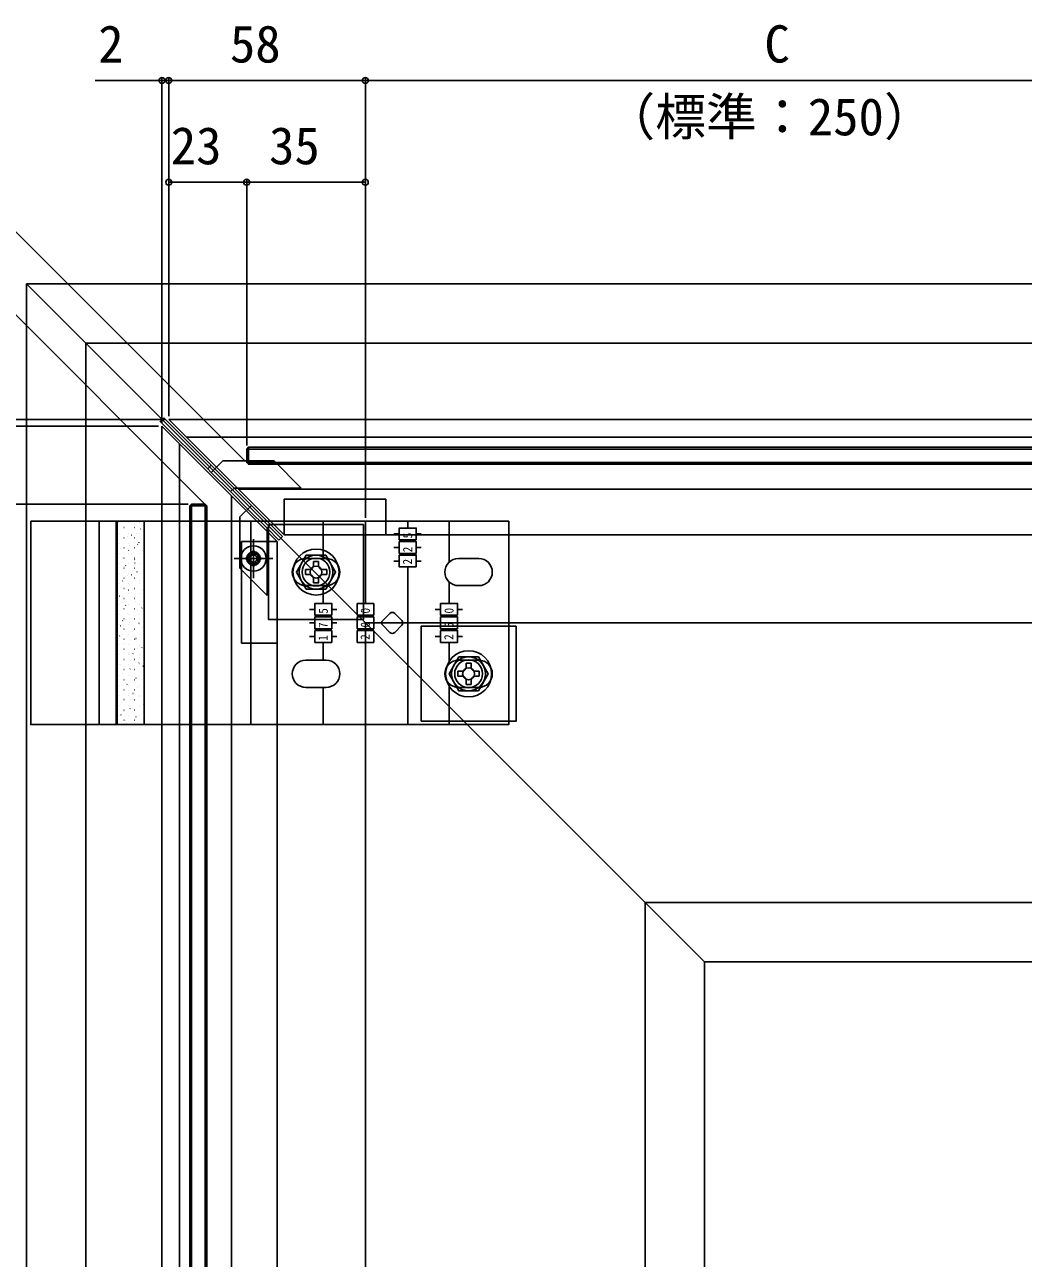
# Model space of a CAD drawing. Units: millimetres, scale not verified. Extents: x -875 to 875, y -1300 to 1294.
# Drawn here: x -399.5 to -104.9, y -570.4 to -206.5 of the extents above; entities that cross this region are included whole.
import ezdxf
from ezdxf.enums import TextEntityAlignment as Align

# ---------------------------------------------------------------- set-up
doc = ezdxf.new("R2010")
doc.units = ezdxf.units.MM
doc.header["$LTSCALE"] = 8
for name, color, linetype in [('0-3_YKK_12', 2, 'Continuous'), ('0-4_YKK_13', 4, 'Continuous'), ('0-5_YKK_D', 6, 'Continuous'), ('0-7_YSS_K', 3, 'Continuous')]:
    doc.layers.add(name, color=color, linetype=linetype)
doc.styles.add('ＭＳ ゴシック', font='')
doc.styles.get('ＭＳ ゴシック').set_extended_font_data('MS Gothic')

msp = doc.modelspace()

# ---------------------------------------------------------------- linework, layer by layer
at = {"layer": '0-3_YKK_12'}
for p, q in [((-399, -283), (111, -283)), ((-399, -283), (-399, -943)), ((-399, -283), (-199, -483)), ((-357, -323), (111, -323)), ((-357, -323), (-323, -357)), ((-359, -325), (-359, -981)), ((-359, -325), (-325, -359)), ((-353.8, -330.2), (-353.8, -986.2)), ((-351.8, -328.2), (111, -328.2)), ((-338.5, -345.5), (-338.5, -1001.5)), ((-336.5, -343.5), (111, -343.5)), ((-325, -359), (-325, -1015)), ((-323, -357), (111, -357)), ((-199, -483), (111, -483)), ((-199, -483), (-199, -1143))]:
    msp.add_line(p, q, dxfattribs=at)
at = {"layer": '0-4_YKK_13'}
for p, q in [((-358.439, -322.5), (-344.457, -336.482)), ((-334, -331.7), (111, -331.7)), ((-333.5, -331.2), (-333.5, -336.2)), ((-345.518, -337.543), (-344.457, -338.604)), ((-343.396, -337.543), (-344.457, -336.482)), ((-343.043, -337.19), (-344.457, -338.604)), ((-337.739, -343.2), (-343.396, -337.543)), ((-343.043, -337.19), (-341.053, -335.2)), ((-341.053, -335.2), (-325.94, -335.2)), ((-334, -335.7), (111, -335.7)), ((-325.94, -335.2), (-317.94, -343.2)), ((-344.457, -338.604), (-338.8, -344.261)), ((-338.8, -344.261), (-337.739, -343.2)), ((-333.657, -349.404), (-338.8, -344.261)), ((-337.739, -343.2), (-337.032, -343.2)), ((-337.739, -343.2), (-332.596, -348.343)), ((-317.94, -343.2), (-337.032, -343.2)), ((-350.8, -348.5), (-345.8, -348.5)), ((-350.3, -348), (-350.3, -980)), ((-346.3, -348), (-346.3, -980)), ((-332.596, -348.343), (-336, -351.747)), ((-326.939, -354), (-332.596, -348.343)), ((-336, -366.86), (-336, -351.747)), ((-333.657, -349.404), (-328, -355.061)), ((-397.7, -353), (-256.7, -353)), ((-377.5, -353), (-377.5, -413)), ((-372.465, -353), (-372.465, -413)), ((-372.184, -413), (-372.184, -353)), ((-371.79, -353.516), (-371.84, -353.516)), ((-371.79, -356.506), (-371.84, -356.506)), ((-370.175, -354.891), (-370.225, -354.891)), ((-370.16, -355.087), (-370.169, -355.091)), ((-368.75, -353.516), (-368.8, -353.516)), ((-368.75, -356.506), (-368.8, -356.506)), ((-367.135, -354.891), (-367.185, -354.891)), ((-367.04, -353.982), (-367.049, -353.986)), ((-366.441, -356.611), (-366.45, -356.615)), ((-365.71, -353.516), (-365.76, -353.516)), ((-365.71, -356.506), (-365.76, -356.506)), ((-365.24, -355.287), (-365.323, -355.342)), ((-364.297, -353.011), (-364.306, -353.014)), ((-332.8, -353), (-332.8, -413)), ((-328, -355.061), (-326.939, -354)), ((-328, -374.86), (-328, -355.061)), ((-328, -355.061), (-324.5, -358.561)), ((-323.439, -357.5), (-326.939, -354)), ((-311.4, -364), (-311.4, -353)), ((-299, -377.25), (-299, -353)), ((-286.5, -353), (-286.5, -355)), ((-286.5, -353.965), (-286.5, -355)), ((-274.3, -353), (-274.3, -365.095)), ((-372.304, -358.688), (-372.313, -358.691)), ((-371.79, -359.496), (-371.84, -359.496)), ((-370.175, -357.881), (-370.225, -357.881)), ((-369.184, -357.583), (-369.193, -357.586)), ((-368.75, -359.496), (-368.8, -359.496)), ((-368.585, -360.212), (-368.594, -360.215)), ((-367.929, -357.067), (-368.012, -357.122)), ((-367.135, -357.881), (-367.185, -357.881)), ((-366.124, -359.79), (-366.208, -359.845)), ((-365.795, -359.223), (-365.804, -359.227)), ((-365.71, -359.496), (-365.76, -359.496)), ((-332, -369.75), (-332, -358.25)), ((-324.5, -358.561), (-323.439, -357.5)), ((-290.56, -356.75), (-289, -356.75)), ((-284, -356.75), (-282.525, -356.75)), ((-371.79, -362.486), (-371.84, -362.486)), ((-371.328, -361.183), (-371.337, -361.186)), ((-370.729, -363.812), (-370.739, -363.815)), ((-370.175, -360.871), (-370.225, -360.871)), ((-370.175, -363.861), (-370.225, -363.861)), ((-368.814, -361.57), (-368.897, -361.625)), ((-368.75, -362.486), (-368.8, -362.486)), ((-367.939, -362.824), (-367.948, -362.827)), ((-367.135, -360.871), (-367.185, -360.871)), ((-367.135, -363.861), (-367.185, -363.861)), ((-365.71, -362.486), (-365.76, -362.486)), ((-364.819, -361.719), (-364.828, -361.722)), ((-290.56, -360.75), (-289, -360.75)), ((-284, -360.75), (-282.525, -360.75)), ((-371.79, -365.476), (-371.84, -365.476)), ((-370.175, -366.851), (-370.225, -366.851)), ((-370.083, -366.424), (-370.093, -366.427)), ((-369.698, -366.073), (-369.781, -366.128)), ((-368.75, -365.476), (-368.8, -365.476)), ((-367.135, -366.851), (-367.185, -366.851)), ((-367.009, -364.293), (-367.092, -364.348)), ((-366.963, -365.319), (-366.972, -365.322)), ((-365.71, -365.476), (-365.76, -365.476)), ((-364.22, -364.348), (-364.229, -364.351)), ((-337.75, -364), (-326.25, -364)), ((-328, -374.86), (-336, -366.86)), ((-330.77, -364.41), (-329.95, -364.41)), ((-316.7, -367.25), (-316.7, -368.75)), ((-315.55, -367.25), (-316.7, -367.25)), ((-310.55, -364), (-316.55, -364)), ((-314.3, -364.85), (-314.3, -366)), ((-314.3, -364.85), (-312.8, -364.85)), ((-312.8, -366), (-312.8, -364.85)), ((-310.4, -367.25), (-311.55, -367.25)), ((-310.4, -368.75), (-310.4, -367.25)), ((-290.56, -364.75), (-289, -364.75)), ((-286.5, -366.454), (-286.5, -367.624)), ((-286.5, -366.5), (-286.5, -413)), ((-284, -364.75), (-282.525, -364.75)), ((-271.55, -364), (-265.55, -364)), ((-372.227, -370.024), (-372.237, -370.028)), ((-371.79, -368.466), (-371.84, -368.466)), ((-370.582, -370.576), (-370.666, -370.631)), ((-370.175, -369.841), (-370.225, -369.841)), ((-369.107, -368.919), (-369.117, -368.923)), ((-368.75, -368.466), (-368.8, -368.466)), ((-367.893, -368.796), (-367.977, -368.851)), ((-367.135, -369.841), (-367.185, -369.841)), ((-366.364, -367.948), (-366.374, -367.951)), ((-365.71, -368.466), (-365.76, -368.466)), ((-365.718, -370.56), (-365.728, -370.563)), ((-316.7, -368.75), (-315.55, -368.75)), ((-314.3, -370), (-314.3, -371.15)), ((-311.55, -368.75), (-310.4, -368.75)), ((-274.3, -370.905), (-274.3, -377.25)), ((-371.79, -371.456), (-371.84, -371.456)), ((-371.79, -374.446), (-371.84, -374.446)), ((-371.251, -372.52), (-371.261, -372.523)), ((-370.175, -372.831), (-370.225, -372.831)), ((-368.778, -373.299), (-368.861, -373.355)), ((-368.75, -371.456), (-368.8, -371.456)), ((-368.75, -374.446), (-368.8, -374.446)), ((-368.508, -371.548), (-368.518, -371.552)), ((-367.862, -374.16), (-367.872, -374.164)), ((-367.135, -372.831), (-367.185, -372.831)), ((-365.71, -371.456), (-365.76, -371.456)), ((-365.71, -374.446), (-365.76, -374.446)), ((-364.742, -373.055), (-364.752, -373.059)), ((-310.55, -372), (-316.55, -372)), ((-311.4, -377.25), (-311.4, -372)), ((-271.55, -372), (-265.55, -372)), ((-371.79, -377.436), (-371.84, -377.436)), ((-371.467, -375.079), (-371.55, -375.135)), ((-370.653, -375.148), (-370.662, -375.152)), ((-370.175, -375.821), (-370.225, -375.821)), ((-370.007, -377.761), (-370.016, -377.764)), ((-369.662, -377.803), (-369.745, -377.858)), ((-368.75, -377.436), (-368.8, -377.436)), ((-367.135, -375.821), (-367.185, -375.821)), ((-366.886, -376.656), (-366.896, -376.659)), ((-365.71, -377.436), (-365.76, -377.436)), ((-311.4, -376.215), (-311.4, -377.25)), ((-301.45, -380.75), (-301.45, -377.25)), ((-296.5, -377.25), (-301.45, -377.25)), ((-299, -376.215), (-299, -377.25)), ((-296.5, -377.25), (-296.5, -380.75)), ((-274.3, -375.25), (-274.3, -377.25)), ((-274.3, -376.215), (-274.3, -377.25)), ((-372.351, -379.583), (-372.435, -379.638)), ((-372.151, -381.361), (-372.16, -381.364)), ((-371.79, -380.426), (-371.84, -380.426)), ((-370.175, -378.811), (-370.225, -378.811)), ((-370.175, -381.801), (-370.225, -381.801)), ((-369.031, -380.256), (-369.04, -380.259)), ((-368.75, -380.426), (-368.8, -380.426)), ((-367.135, -378.811), (-367.185, -378.811)), ((-367.135, -381.801), (-367.185, -381.801)), ((-366.287, -379.285), (-366.297, -379.288)), ((-365.71, -380.426), (-365.76, -380.426)), ((-365.641, -381.897), (-365.651, -381.9)), ((-364.859, -378.542), (-364.943, -378.597)), ((-315.46, -379), (-313.9, -379)), ((-308.9, -379), (-307.425, -379)), ((-301.45, -380.75), (-296.5, -380.75)), ((-301.45, -384.75), (-301.45, -381.25)), ((-296.5, -381.25), (-301.45, -381.25)), ((-296.5, -381.25), (-296.5, -384.75)), ((-293.878, -382.293), (-291.757, -380.172)), ((-290.343, -380.172), (-288.222, -382.293)), ((-278.36, -379), (-276.8, -379)), ((-271.8, -379), (-270.325, -379)), ((-371.79, -383.416), (-371.84, -383.416)), ((-371.175, -383.856), (-371.184, -383.86)), ((-370.546, -382.306), (-370.63, -382.361)), ((-370.175, -384.791), (-370.225, -384.791)), ((-368.75, -383.416), (-368.8, -383.416)), ((-368.432, -382.885), (-368.441, -382.888)), ((-367.786, -385.497), (-367.795, -385.5)), ((-367.135, -384.791), (-367.185, -384.791)), ((-365.744, -383.045), (-365.827, -383.1)), ((-365.71, -383.416), (-365.76, -383.416)), ((-364.666, -384.392), (-364.675, -384.395)), ((-315.46, -383), (-313.9, -383)), ((-308.9, -383), (-307.425, -383)), ((-301.45, -384.75), (-296.5, -384.75)), ((-301.45, -388.75), (-301.45, -385.25)), ((-296.5, -385.25), (-301.45, -385.25)), ((-296.5, -385.25), (-296.5, -388.75)), ((-291.757, -385.828), (-293.878, -383.707)), ((-288.222, -383.707), (-290.343, -385.828)), ((-287.929, -383), (-256.7, -383)), ((-278.36, -383), (-276.8, -383)), ((-271.8, -383), (-270.325, -383)), ((-371.79, -386.406), (-371.84, -386.406)), ((-371.431, -386.809), (-371.514, -386.864)), ((-370.576, -386.485), (-370.585, -386.488)), ((-370.175, -387.781), (-370.225, -387.781)), ((-369.93, -389.097), (-369.939, -389.101)), ((-368.75, -386.406), (-368.8, -386.406)), ((-367.135, -387.781), (-367.185, -387.781)), ((-366.81, -387.992), (-366.819, -387.996)), ((-366.628, -387.548), (-366.712, -387.603)), ((-365.71, -386.406), (-365.76, -386.406)), ((-315.46, -387), (-313.9, -387)), ((-311.4, -388.75), (-311.4, -390.75)), ((-311.4, -388.75), (-311.4, -389.921)), ((-311.4, -388.75), (-311.4, -394)), ((-308.9, -387), (-307.425, -387)), ((-301.45, -388.75), (-296.5, -388.75)), ((-299, -390.75), (-299, -388.75)), ((-299, -388.75), (-299, -389.921)), ((-299, -388.75), (-299, -413)), ((-278.36, -387), (-276.8, -387)), ((-274.3, -388.75), (-274.3, -395.095)), ((-274.3, -388.75), (-274.3, -389.921)), ((-271.8, -387), (-270.325, -387)), ((-372.315, -391.312), (-372.399, -391.367)), ((-372.074, -392.698), (-372.083, -392.701)), ((-371.79, -389.396), (-371.84, -389.396)), ((-371.79, -392.386), (-371.84, -392.386)), ((-370.175, -390.771), (-370.225, -390.771)), ((-368.954, -391.593), (-368.963, -391.596)), ((-368.75, -389.396), (-368.8, -389.396)), ((-368.75, -392.386), (-368.8, -392.386)), ((-367.513, -392.051), (-367.596, -392.106)), ((-367.135, -390.771), (-367.185, -390.771)), ((-366.211, -390.621), (-366.22, -390.625)), ((-365.71, -389.396), (-365.76, -389.396)), ((-365.71, -392.386), (-365.76, -392.386)), ((-364.823, -390.271), (-364.907, -390.326)), ((-371.79, -395.376), (-371.84, -395.376)), ((-371.098, -395.193), (-371.108, -395.196)), ((-370.175, -393.761), (-370.225, -393.761)), ((-368.75, -395.376), (-368.8, -395.376)), ((-368.397, -396.554), (-368.48, -396.61)), ((-368.355, -394.222), (-368.364, -394.225)), ((-367.135, -393.761), (-367.185, -393.761)), ((-365.708, -394.774), (-365.791, -394.83)), ((-365.71, -395.376), (-365.76, -395.376)), ((-365.565, -393.233), (-365.574, -393.237)), ((-364.589, -395.729), (-364.598, -395.732)), ((-310.55, -394), (-316.55, -394)), ((-271.55, -394), (-265.55, -394)), ((-269.3, -394.85), (-269.3, -396)), ((-269.3, -394.85), (-267.8, -394.85)), ((-267.8, -396), (-267.8, -394.85)), ((-371.79, -398.366), (-371.84, -398.366)), ((-370.499, -397.822), (-370.509, -397.825)), ((-370.175, -396.751), (-370.225, -396.751)), ((-370.175, -399.741), (-370.225, -399.741)), ((-368.75, -398.366), (-368.8, -398.366)), ((-367.709, -396.834), (-367.718, -396.837)), ((-367.135, -396.751), (-367.185, -396.751)), ((-367.135, -399.741), (-367.185, -399.741)), ((-366.733, -399.329), (-366.742, -399.332)), ((-366.592, -399.278), (-366.676, -399.333)), ((-365.71, -398.366), (-365.76, -398.366)), ((-271.7, -397.25), (-271.7, -398.75)), ((-270.55, -397.25), (-271.7, -397.25)), ((-271.7, -398.75), (-270.55, -398.75)), ((-269.3, -400), (-269.3, -401.15)), ((-265.4, -397.25), (-266.55, -397.25)), ((-266.55, -398.75), (-265.4, -398.75)), ((-265.4, -398.75), (-265.4, -397.25)), ((-371.79, -401.356), (-371.84, -401.356)), ((-370.175, -402.731), (-370.225, -402.731)), ((-369.853, -400.434), (-369.863, -400.437)), ((-369.282, -401.058), (-369.365, -401.113)), ((-368.877, -402.929), (-368.887, -402.933)), ((-368.75, -401.356), (-368.8, -401.356)), ((-367.477, -403.781), (-367.56, -403.836)), ((-367.135, -402.731), (-367.185, -402.731)), ((-366.134, -401.958), (-366.144, -401.961)), ((-365.71, -401.356), (-365.76, -401.356)), ((-310.55, -402), (-316.55, -402)), ((-311.4, -402), (-311.4, -413)), ((-274.3, -400.905), (-274.3, -413)), ((-271.55, -402), (-265.55, -402)), ((-371.997, -404.034), (-372.007, -404.038)), ((-371.79, -404.346), (-371.84, -404.346)), ((-371.79, -407.336), (-371.84, -407.336)), ((-371.021, -406.53), (-371.031, -406.533)), ((-370.166, -405.561), (-370.249, -405.616)), ((-370.175, -405.721), (-370.225, -405.721)), ((-368.75, -404.346), (-368.8, -404.346)), ((-368.75, -407.336), (-368.8, -407.336)), ((-368.278, -405.558), (-368.288, -405.562)), ((-367.135, -405.721), (-367.185, -405.721)), ((-365.71, -404.346), (-365.76, -404.346)), ((-365.71, -407.336), (-365.76, -407.336)), ((-365.488, -404.57), (-365.498, -404.573)), ((-364.512, -407.065), (-364.522, -407.069)), ((-371.79, -410.326), (-371.84, -410.326)), ((-371.05, -410.064), (-371.134, -410.119)), ((-370.423, -409.158), (-370.432, -409.162)), ((-370.175, -408.711), (-370.225, -408.711)), ((-368.75, -410.326), (-368.8, -410.326)), ((-368.361, -408.284), (-368.444, -408.339)), ((-367.632, -408.17), (-367.642, -408.174)), ((-367.135, -408.711), (-367.185, -408.711)), ((-366.656, -410.666), (-366.666, -410.669)), ((-365.71, -410.326), (-365.76, -410.326)), ((-370.175, -411.701), (-370.225, -411.701)), ((-369.777, -411.771), (-369.786, -411.774)), ((-369.246, -412.787), (-369.329, -412.842)), ((-367.135, -411.701), (-367.185, -411.701))]:
    msp.add_line(p, q, dxfattribs=at)
for points in [[(-358.439, -322.5), (-359.5, -323.561), (-345.518, -337.543), (-344.457, -336.482)], [(111, -336.2), (-333.5, -336.2), (-334, -335.7), (-334, -331.7), (-333.5, -331.2), (111, -331.2)], [(-397.7, -353), (-397.7, -413), (-256.7, -413), (-256.7, -353)], [(-372.465, -413), (-364.219, -413), (-364.219, -353), (-372.219, -353)], [(-333.23, -363.59), (-334.05, -363.59), (-334.05, -364.41), (-333.23, -364.41)], [(-331.59, -362.77), (-331.59, -361.95), (-332.41, -361.95), (-332.41, -362.77)], [(-329.95, -364.41), (-329.95, -363.59), (-330.77, -363.59)], [(-332.41, -365.23), (-332.41, -366.05), (-331.59, -366.05), (-331.59, -365.23)], [(-314.3, -371.15), (-312.8, -371.15), (-312.8, -370)], [(-269.3, -401.15), (-267.8, -401.15), (-267.8, -400)]]:
    msp.add_lwpolyline(points, dxfattribs=at)
for points in [[(-346.3, -348), (-350.3, -348), (-350.8, -348.5), (-350.8, -979.5), (-350.3, -980), (-346.3, -980), (-345.8, -979.5), (-345.8, -348.5)], [(-293, -346.5), (-293, -357), (-323, -357), (-323, -346.5)], [(-327.55, -382), (-299.55, -382), (-299.55, -354), (-327.55, -354)], [(-284, -358.5), (-284, -355), (-289, -355), (-289, -358.5)], [(-335.5, -389), (-325, -389), (-325, -359), (-335.5, -359)], [(-284, -362.5), (-284, -359), (-289, -359), (-289, -362.5)], [(-316.437, -363), (-319.324, -368), (-316.437, -373), (-310.663, -373), (-307.776, -368), (-310.663, -363)], [(-284, -366.5), (-284, -363), (-289, -363), (-289, -366.5)], [(-308.9, -380.75), (-308.9, -377.25), (-313.9, -377.25), (-313.9, -380.75)], [(-271.8, -380.75), (-271.8, -377.25), (-276.8, -377.25), (-276.8, -380.75)], [(-308.9, -384.75), (-308.9, -381.25), (-313.9, -381.25), (-313.9, -384.75)], [(-271.8, -384.75), (-271.8, -381.25), (-276.8, -381.25), (-276.8, -384.75)], [(-308.9, -388.75), (-308.9, -385.25), (-313.9, -385.25), (-313.9, -388.75)], [(-282.55, -412), (-254.55, -412), (-254.55, -384), (-282.55, -384)], [(-271.8, -388.75), (-271.8, -385.25), (-276.8, -385.25), (-276.8, -388.75)], [(-271.437, -393), (-274.324, -398), (-271.437, -403), (-265.663, -403), (-262.776, -398), (-265.663, -393)]]:
    msp.add_lwpolyline(points, close=True, dxfattribs=at)
for centre, radius in [((-332, -364), 3.75), ((-332, -364), 2), ((-332, -364), 1.5), ((-313.55, -368), 6.8), ((-313.55, -368), 5), ((-313.55, -368), 4.1), ((-313.55, -368), 1.75), ((-268.55, -398), 6.8), ((-268.55, -398), 5), ((-268.55, -398), 4.1), ((-268.55, -398), 1.75)]:
    msp.add_circle(centre, radius, dxfattribs=at)
for centre, radius, start, end in [((-333.23, -362.77), 0.82, 270, 0), ((-330.77, -362.77), 0.82, 180, 270), ((-333.23, -365.23), 0.82, 0, 90), ((-330.77, -365.23), 0.82, 90, 180), ((-316.55, -368), 4, 90, 270), ((-315.55, -366), 1.25, 270, 0), ((-311.55, -366), 1.25, 180, 270), ((-310.55, -368), 4, 270, 90), ((-271.55, -368), 4, 90, 270), ((-265.55, -368), 4, 270, 90), ((-315.55, -370), 1.25, 0, 90), ((-311.55, -370), 1.25, 90, 180), ((-291.05, -380.879), 1, 45, 135), ((-293.171, -383), 1, 135, 225), ((-288.929, -383), 1, 315, 45), ((-291.05, -385.121), 1, 225, 315), ((-316.55, -398), 4, 90, 270), ((-310.55, -398), 4, 270, 90), ((-271.55, -398), 4, 90, 270), ((-270.55, -396), 1.25, 270, 0), ((-266.55, -396), 1.25, 180, 270), ((-265.55, -398), 4, 270, 90), ((-270.55, -400), 1.25, 0, 90), ((-266.55, -400), 1.25, 90, 180)]:
    msp.add_arc(centre, radius, start, end, dxfattribs=at)
at = {"layer": '0-5_YKK_D'}
for p, q in [((-359, -223), (-378.693, -223)), ((-359, -324), (-359, -222)), ((-357, -223), (-359, -223)), ((-357, -322), (-357, -222)), ((-357, -322), (-357, -222)), ((-299, -223), (-357, -223)), ((-357, -223), (-353.5, -223)), ((-299, -352), (-299, -222)), ((-299, -352), (-299, -222)), ((-299, -223), (-49, -223)), ((-357, -322), (-357, -252)), ((-357, -253), (-334, -253)), ((-334, -330.7), (-334, -252)), ((-334, -330.7), (-334, -252)), ((-299, -253), (-334, -253)), ((-299, -352), (-299, -252)), ((-334.707, -334.993), (-405.418, -264.282)), ((-346.507, -347.793), (-417.718, -276.582)), ((-358, -323), (-770, -323)), ((-360, -325), (-770, -325)), ((-360, -325), (-770, -325)), ((-360, -325), (-740, -325)), ((-351.3, -348), (-740, -348)), ((-351.3, -348), (-740, -348))]:
    msp.add_line(p, q, dxfattribs=at)
for centre in [(-359, -223), (-357, -223), (-357, -223), (-299, -223), (-357, -253), (-334, -253), (-334, -253), (-299, -253)]:
    msp.add_circle(centre, 0.875, dxfattribs=at)
at = {"layer": '0-7_YSS_K'}
for p, q in [((-381.5, -960.5), (-381.5, -300.5)), ((-381.5, -300.5), (111, -300.5)), ((-299, -383), (111, -383)), ((-216.5, -1125.5), (-216.5, -465.5)), ((-216.5, -465.5), (111, -465.5))]:
    msp.add_line(p, q, dxfattribs=at)
msp.add_lwpolyline([(-709, -1043), (-299, -1043), (-299, -383)], dxfattribs=at)

# ---------------------------------------------------------------- texts
at = {"layer": '0-4_YKK_13', "style": 'ＭＳ ゴシック', "width": 0.9}
for s, p in [('5', (-284.36, -358.043)), ('2', (-284.378, -362.18)), ('2', (-284.418, -365.756)), ('5', (-309.26, -380.293)), ('0', (-296.86, -380.218)), ('0', (-272.16, -380.218)), ('7', (-309.278, -384.505)), ('0', (-296.878, -384.355)), ('5', (-272.178, -384.43)), ('1', (-309.318, -388.268)), ('2', (-296.918, -388.006)), ('2', (-272.218, -388.006))]:
    msp.add_text(s, height=2.711, rotation=90, dxfattribs=at).set_placement(p, align=Align.BOTTOM_LEFT)
at = {"layer": '0-5_YKK_D', "style": 'ＭＳ ゴシック'}
for s, p in [('2', (-377.801, -221)), ('58', (-338.952, -221)), ('C', (-181.287, -221)), ('（標準：250）', (-228.503, -242.472)), ('23', (-356.409, -251)), ('35', (-327.409, -251))]:
    msp.add_text(s, height=11, dxfattribs=at).set_placement(p, align=Align.BOTTOM_LEFT)

doc.saveas('drawing.dxf')
